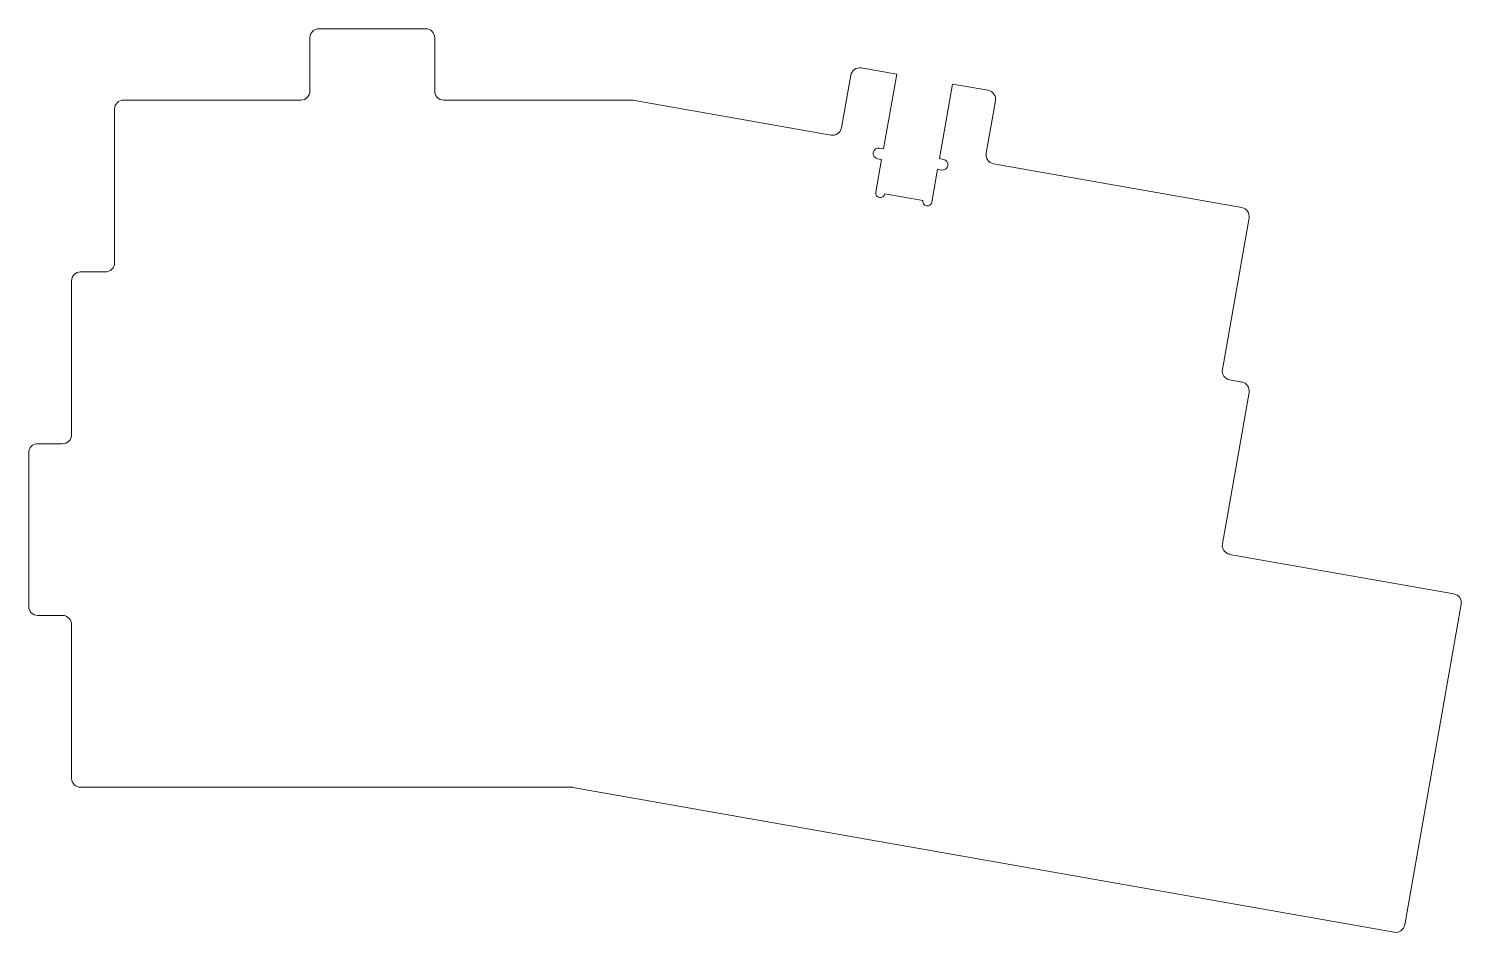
# Model space of a CAD drawing. Extents: x -24 to 135, y -83 to 17.
import ezdxf

# ---------------------------------------------------------------- set-up
doc = ezdxf.new("R2010")
doc.units = 0
doc.layers.add('Edge cuts', color=7, linetype='CONTINUOUS', lineweight=5, true_color=0xffffff)

msp = doc.modelspace()

# ---------------------------------------------------------------- linework, layer by layer
at = {"layer": 'Edge cuts', "linetype": 'CONTINUOUS'}
for p, q in [((7.37, 10.52), (7.37, 16.44)), ((21.21, 16.44), (21.21, 10.52)), ((68.5, 13.09), (72.44, 12.39)), ((66.31, 6.45), (67.34, 12.28)), ((70.98, 4.12), (72.44, 12.39)), ((77.19, 3.03), (78.64, 11.3)), ((78.64, 11.3), (82.58, 10.61)), ((-14.29, -8.53), (-14.29, 8.52)), ((-13.29, 9.52), (6.37, 9.52)), ((43.19, 9.51), (65.16, 5.64)), ((82.37, 3.62), (83.39, 9.45)), ((70.54, 4.2), (70.98, 4.12)), ((70.13, -0.7), (70.77, 2.94)), ((70.33, 3.02), (70.77, 2.94)), ((76.33, -1.8), (76.98, 1.85)), ((76.98, 1.85), (77.42, 1.77)), ((77.19, 3.03), (77.63, 2.95)), ((83.18, 2.46), (110.7, -2.4)), ((71.12, -0.88), (75.35, -1.62)), ((-18.05, -9.53), (-15.29, -9.53)), ((-19.05, -27.58), (-19.05, -10.53)), ((-22.81, -28.58), (-20.05, -28.58)), ((-23.81, -46.63), (-23.81, -29.58)), ((-20.05, -47.63), (-22.81, -47.63)), ((-19.05, -65.68), (-19.05, -48.63)), ((36.35, -66.67), (-18.05, -66.67))]:
    msp.add_line(p, q, dxfattribs=at)
at = {"layer": 'Edge cuts'}
for p, q in [((8.37, 17.44), (20.21, 17.44)), ((22.21, 9.52), (43.01, 9.52)), ((108.55, -20.34), (111.51, -3.55)), ((109.36, -21.5), (110.7, -21.74)), ((108.55, -39.69), (111.51, -22.9)), ((109.36, -40.85), (134.23, -45.23)), ((128.77, -81.94), (135.04, -46.39)), ((36.52, -66.69), (127.61, -82.75))]:
    msp.add_line(p, q, dxfattribs=at)
for centre, radius, start, end in [((8.37, 16.44), 1, 90, 180), ((20.21, 16.44), 1, 0, 90), ((68.33, 12.1), 1, 80, 170), ((6.37, 10.52), 1, -90, 0), ((22.21, 10.52), 1, -180, -90), ((82.41, 9.62), 1, 350, 80), ((-13.29, 8.52), 1, -270, -180), ((43.01, 8.52), 1, 80, 90), ((65.33, 6.62), 1, 260, 350), ((70.43, 3.61), 0.6, 80, 260), ((83.35, 3.44), 1, 170, 260), ((77.52, 2.36), 0.6, 260, 80), ((70.62, -0.79), 0.5, 170, 350), ((75.84, -1.71), 0.5, 170, 350), ((110.53, -3.38), 1, 350, 80), ((-18.05, -10.53), 1, -270, -180), ((-15.29, -8.53), 1, -90.0001, 0.0001), ((109.54, -20.52), 1, 170, 260), ((110.53, -22.72), 1, 350, 80), ((-22.81, -29.58), 1, -270, -180), ((-20.05, -27.58), 1, -90.0001, 0.0001), ((109.54, -39.86), 1, 170, 260), ((134.05, -46.22), 1, 350, 80), ((-22.81, -46.63), 1, -180, -89.9999), ((-20.05, -48.63), 1, -0.0001, 90.0001), ((-18.05, -65.68), 1, -180, -89.9999), ((36.35, -67.67), 1, 80, 90), ((127.78, -81.77), 1, 260, 350)]:
    msp.add_arc(centre, radius, start, end, dxfattribs=at)

doc.saveas('drawing.dxf')
